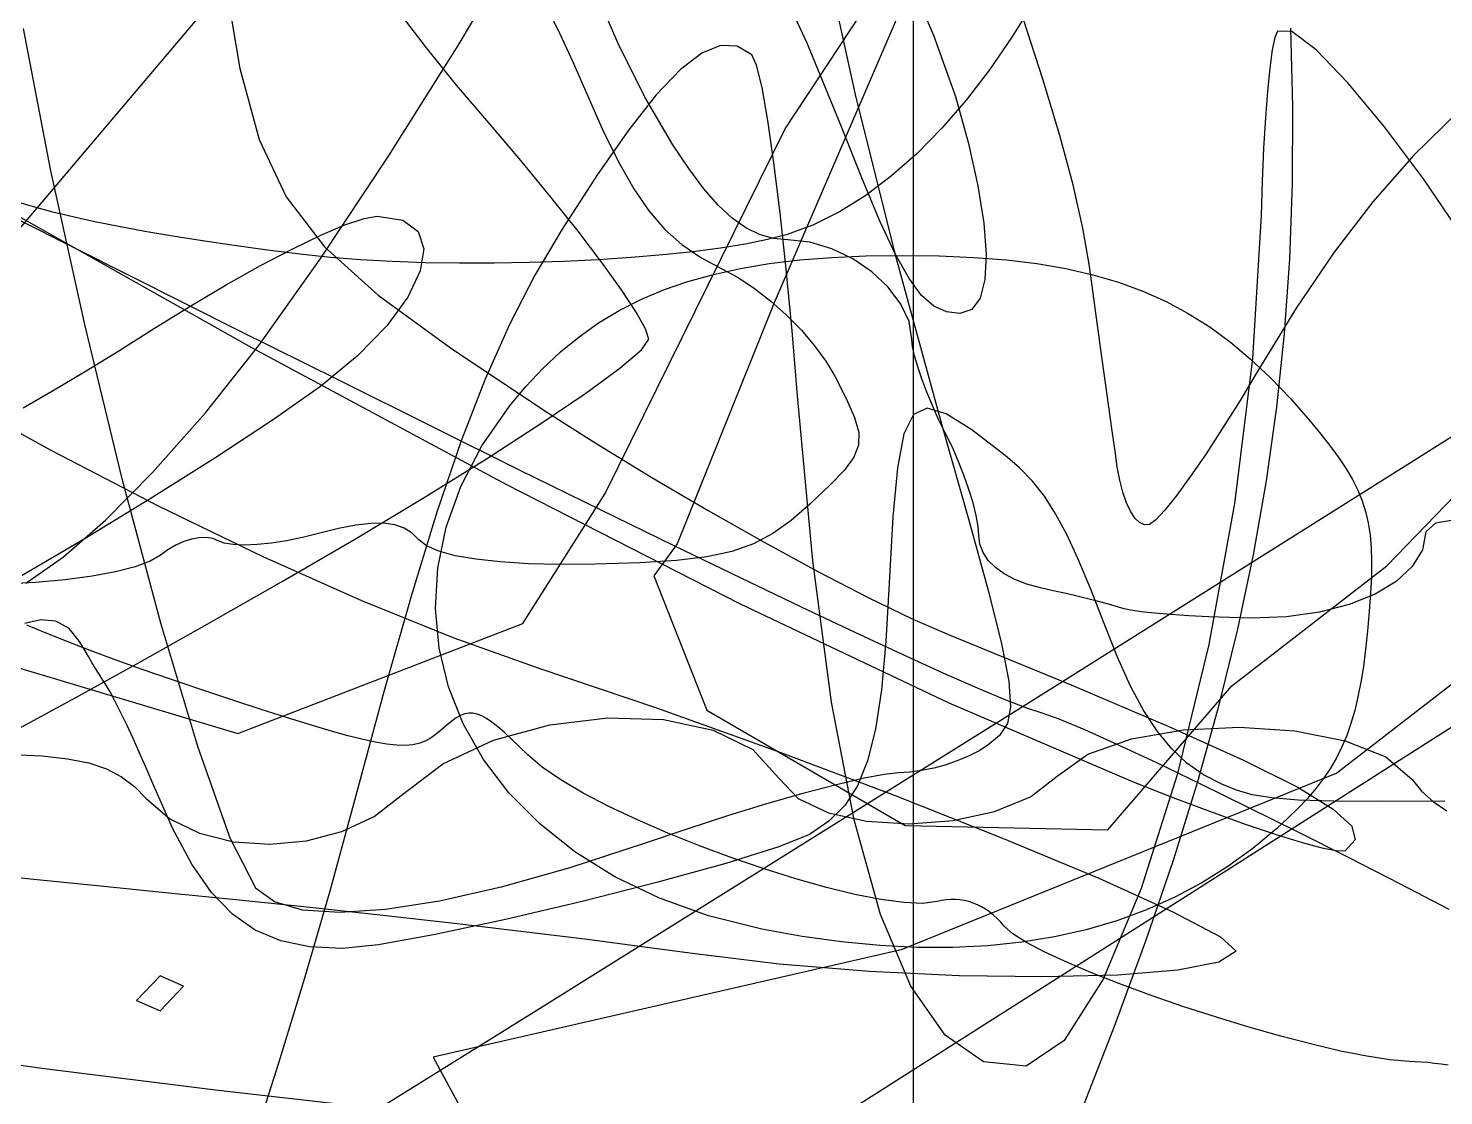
# Model space of a CAD drawing. Extents: x -75 to 75, y -75 to 75.
# Drawn here: x -13.1 to 8.02, y -34.69 to -18.77 of the extents above; entities that cross this region are included whole.
import ezdxf

# ---------------------------------------------------------------- set-up
doc = ezdxf.new("R2010")
doc.units = 0
for name, color, linetype in [('butterfly', 7, 'CONTINUOUS'), ('crosshair', 7, 'CONTINUOUS'), ('darth', 7, 'CONTINUOUS'), ('hellokitty', 7, 'CONTINUOUS'), ('jackskellington', 7, 'CONTINUOUS'), ('m4', 7, 'CONTINUOUS'), ('mushroom', 7, 'CONTINUOUS'), ('nes', 7, 'CONTINUOUS'), ('skullbones', 7, 'CONTINUOUS'), ('stormtrooper', 7, 'CONTINUOUS'), ('thundercats', 7, 'CONTINUOUS'), ('wolf', 7, 'CONTINUOUS')]:
    doc.layers.add(name, color=color, linetype=linetype)

msp = doc.modelspace()

# ---------------------------------------------------------------- linework, layer by layer
at = {"layer": 'butterfly', "color": 7}
for p, q in [((-6.691978, -19.021589), (-5.679862, -17.328075)), ((5.495904, -18.901695), (5.45818, -19.089082)), ((5.533805, -18.808505), (5.495904, -18.901695)), ((5.747503, -18.815504), (5.533805, -18.808505)), ((6.110569, -19.08799), (5.747503, -18.815504)), ((-7.728715, -20.671742), (-6.691978, -19.021589)), ((-3.05569, -19.136035), (-3.37316, -19.379952)), ((-2.776182, -19.021925), (-3.05569, -19.136035)), ((-2.528744, -19.032197), (-2.776182, -19.021925)), ((-2.307483, -19.161472), (-2.528744, -19.032197)), ((-2.236684, -19.315949), (-2.307483, -19.161472)), ((5.45818, -19.089082), (5.421629, -19.359389)), ((6.584795, -19.577391), (6.110569, -19.08799)), ((-3.37316, -19.379952), (-3.734482, -19.759075)), ((-2.156244, -19.649725), (-2.236684, -19.315949)), ((5.421629, -19.359389), (5.387245, -19.701324)), ((7.131975, -20.235141), (6.584795, -19.577391)), ((-3.734482, -19.759075), (-4.145551, -20.278821)), ((-2.068954, -20.141938), (-2.156244, -19.649725)), ((5.387245, -19.701324), (5.356023, -20.103609)), ((-1.977601, -20.771708), (-2.068954, -20.141938)), ((5.356023, -20.103609), (5.328958, -20.554956)), ((7.7139, -21.012672), (7.131975, -20.235141)), ((-4.145551, -20.278821), (-4.612256, -20.944592)), ((-8.737413, -22.192604), (-7.728715, -20.671742)), ((5.328958, -20.554956), (5.307044, -21.044083)), ((-1.884976, -21.518177), (-1.977601, -20.771708)), ((-4.612256, -20.944592), (-5.14049, -21.7618)), ((5.307044, -21.044083), (5.291276, -21.559706)), ((8.292365, -21.861416), (7.7139, -21.012672)), ((-1.793869, -22.360472), (-1.884976, -21.518177)), ((5.291276, -21.559706), (5.16318, -23.690258)), ((-5.14049, -21.7618), (-5.546606, -22.450459)), ((-9.665417, -23.498226), (-8.737413, -22.192604)), ((-1.707068, -23.277734), (-1.793869, -22.360472)), ((-5.546606, -22.450459), (-5.924847, -23.18538)), ((-5.924847, -23.18538), (-6.286692, -23.998199)), ((-1.627364, -24.249086), (-1.707068, -23.277734)), ((-10.460067, -24.502686), (-9.665417, -23.498226)), ((5.16318, -23.690258), (4.894327, -25.853644)), ((-6.286692, -23.998199), (-6.643621, -24.920564)), ((-1.400339, -26.708924), (-1.627364, -24.249086)), ((-11.251679, -25.390292), (-10.460067, -24.502686)), ((-6.643621, -24.920564), (-7.007112, -25.984118)), ((-11.953053, -26.103524), (-11.251679, -25.390292)), ((4.894327, -25.853644), (4.510768, -27.955624)), ((-12.578922, -26.650973), (-11.953053, -26.103524)), ((-7.007112, -25.984118), (-7.388645, -27.2205)), ((-13.144018, -27.041218), (-12.578922, -26.650973)), ((-1.118696, -28.816071), (-1.400339, -26.708924)), ((-7.388645, -27.2205), (-7.799698, -28.661354)), ((4.510768, -27.955624), (4.038557, -29.901955)), ((-7.799698, -28.661354), (-8.25175, -30.338322)), ((-0.781255, -30.573983), (-1.118696, -28.816071)), ((4.038557, -29.901955), (3.503743, -31.598402)), ((-8.25175, -30.338322), (-8.606167, -31.637221)), ((-0.386836, -31.986118), (-0.781255, -30.573983)), ((-8.606167, -31.637221), (-8.98262, -32.936761)), ((3.503743, -31.598402), (2.932381, -32.950726)), ((0.065741, -33.055933), (-0.386836, -31.986118)), ((-8.98262, -32.936761), (-9.369595, -34.202229)), ((0.577656, -33.786885), (0.065741, -33.055933)), ((2.932381, -32.950726), (2.350522, -33.864685)), ((1.150087, -34.182439), (0.577656, -33.786885)), ((2.350522, -33.864685), (1.784217, -34.246044)), ((-9.369595, -34.202229), (-9.755577, -35.398899)), ((1.784217, -34.246044), (1.150087, -34.182439))]:
    msp.add_line(p, q, dxfattribs=at)
at = {"layer": 'crosshair', "color": 7}
msp.add_open_spline([(0.09992, 74.90009), (0.09992, 24.966696), (0.09992, -24.966701), (0.09992, -74.900096)], degree=3, dxfattribs=at)
at = {"layer": 'darth', "color": 7}
for p, q in [((-0.135871, -17.605), (0.40076, -18.869206)), ((-1.480653, -18.987138), (-1.994194, -17.893072)), ((-10.177015, -18.010903), (-9.95029, -19.363467)), ((2.037773, -19.537118), (1.744002, -18.633231)), ((-0.96994, -20.233744), (-1.480653, -18.987138)), ((0.40076, -18.869206), (0.73078, -19.781433)), ((-9.95029, -19.363467), (-9.66222, -20.424061)), ((2.285725, -20.363251), (2.037773, -19.537118)), ((0.73078, -19.781433), (0.923729, -20.48547)), ((8.239764, -19.999401), (7.570983, -20.658399)), ((-0.657586, -21.021607), (-0.96994, -20.233744)), ((-9.66222, -20.424061), (-9.258339, -21.281909)), ((0.923729, -20.48547), (1.064212, -21.117303)), ((2.485053, -21.102667), (2.285725, -20.363251)), ((7.570983, -20.658399), (6.958663, -21.352482)), ((-0.392385, -21.650672), (-0.657586, -21.021607)), ((1.064212, -21.117303), (1.15209, -21.670256)), ((2.63295, -21.746413), (2.485053, -21.102667)), ((-9.768356, -23.529993), (-13.872484, -21.221847)), ((-9.258339, -21.281909), (-8.684178, -22.026237)), ((6.958663, -21.352482), (6.380856, -22.104835)), ((-0.163819, -22.137503), (-0.392385, -21.650672)), ((1.15209, -21.670256), (1.187225, -22.137647)), ((2.726611, -22.285523), (2.63295, -21.746413)), ((-8.684178, -22.026237), (-7.88527, -22.74627)), ((0.038629, -22.498671), (-0.163819, -22.137503)), ((1.187225, -22.137647), (1.169481, -22.512796)), ((6.380856, -22.104835), (5.815611, -22.938638)), ((2.785372, -22.717466), (2.726611, -22.285523)), ((0.225476, -22.750738), (0.038629, -22.498671)), ((1.169481, -22.512796), (1.098718, -22.789032)), ((-7.88527, -22.74627), (-6.807146, -23.531237)), ((0.407241, -22.910272), (0.225476, -22.750738)), ((1.098718, -22.789032), (0.9748, -22.95967)), ((2.845749, -23.158755), (2.785372, -22.717466)), ((0.594439, -22.993847), (0.407241, -22.910272)), ((0.797588, -23.018033), (0.594439, -22.993847)), ((0.9748, -22.95967), (0.797588, -23.018033)), ((5.815611, -22.938638), (5.240978, -23.877075)), ((2.906023, -23.596992), (2.845749, -23.158755)), ((-5.965229, -25.576846), (-9.768356, -23.529993)), ((-6.807146, -23.531237), (-5.395338, -24.470363)), ((2.964475, -24.019778), (2.906023, -23.596992)), ((3.019386, -24.414714), (2.964475, -24.019778)), ((5.240978, -23.877075), (4.97707, -24.316828)), ((-14.43446, -24.144275), (-12.769165, -25.058384)), ((-5.395338, -24.470363), (-4.620042, -24.965705)), ((3.069038, -24.7694), (3.019386, -24.414714)), ((4.97707, -24.316828), (4.717551, -24.731517)), ((3.111711, -25.07144), (3.069038, -24.7694)), ((4.717551, -24.731517), (4.469055, -25.11175)), ((-12.769165, -25.058384), (-11.155074, -25.893604)), ((-4.620042, -24.965705), (-3.800279, -25.466856)), ((3.145686, -25.308433), (3.111711, -25.07144)), ((4.469055, -25.11175), (4.238213, -25.44813)), ((3.181484, -25.507792), (3.145686, -25.308433)), ((-3.800279, -25.466856), (-2.960889, -25.960059)), ((3.227286, -25.686518), (3.181484, -25.507792)), ((4.238213, -25.44813), (4.031656, -25.73127)), ((-2.48814, -27.34862), (-5.965229, -25.576846)), ((3.281519, -25.841782), (3.227286, -25.686518)), ((4.031656, -25.73127), (3.856019, -25.95177)), ((-11.155074, -25.893604), (-9.605886, -26.643076)), ((-2.960889, -25.960059), (-2.126713, -26.431548)), ((3.342606, -25.970761), (3.281519, -25.841782)), ((3.408975, -26.070628), (3.342606, -25.970761)), ((3.856019, -25.95177), (3.717931, -26.100238)), ((3.479051, -26.138553), (3.408975, -26.070628)), ((3.551259, -26.171714), (3.479051, -26.138553)), ((3.624025, -26.167283), (3.551259, -26.171714)), ((3.717931, -26.100238), (3.624025, -26.167283)), ((-2.126713, -26.431548), (-1.322591, -26.867567)), ((-9.605886, -26.643076), (-8.1353, -27.299937)), ((-1.322591, -26.867567), (-0.573364, -27.254352)), ((-8.1353, -27.299937), (-6.757015, -27.857323)), ((0.637876, -28.831523), (-2.48814, -27.34862)), ((-0.573364, -27.254352), (0.096127, -27.578149)), ((0.096127, -27.578149), (0.661042, -27.825195)), ((-6.757015, -27.857323), (-5.48473, -28.308373)), ((0.661042, -27.825195), (2.466607, -28.564459)), ((-5.48473, -28.308373), (-3.730766, -28.900938)), ((2.466607, -28.564459), (3.913688, -29.178436)), ((-3.730766, -28.900938), (-1.930327, -29.546629)), ((3.387782, -30.011768), (0.637876, -28.831523)), ((3.913688, -29.178436), (5.028627, -29.681511)), ((-1.930327, -29.546629), (-0.17146, -30.209679)), ((5.028627, -29.681511), (5.837767, -30.088067)), ((3.979003, -30.243994), (3.387782, -30.011768)), ((5.837767, -30.088067), (6.367451, -30.412487)), ((-0.17146, -30.209679), (1.457791, -30.854331)), ((4.53988, -30.454902), (3.979003, -30.243994)), ((6.367451, -30.412487), (6.644022, -30.669151)), ((5.057473, -30.640263), (4.53988, -30.454902)), ((5.518839, -30.795872), (5.057473, -30.640263)), ((5.911036, -30.917529), (5.518839, -30.795872)), ((6.644022, -30.669151), (6.693822, -30.872441)), ((1.457791, -30.854331), (2.869379, -31.444819)), ((6.221122, -31.001027), (5.911036, -30.917529)), ((6.436156, -31.042164), (6.221122, -31.001027)), ((6.543194, -31.036745), (6.436156, -31.042164)), ((6.693822, -30.872441), (6.543194, -31.036745)), ((-13.071423, -31.457575), (-14.206586, -31.338774)), ((-11.978333, -31.569039), (-13.071423, -31.457575)), ((2.869379, -31.444819), (3.975258, -31.945377)), ((-10.961576, -31.669457), (-11.978333, -31.569039)), ((-9.956783, -31.769758), (-10.961576, -31.669457)), ((-8.897981, -31.880895), (-9.956783, -31.769758)), ((-7.817027, -31.99918), (-8.897981, -31.880895)), ((-6.745775, -32.120922), (-7.817027, -31.99918)), ((3.975258, -31.945377), (4.687383, -32.320247)), ((-5.716081, -32.242433), (-6.745775, -32.120922)), ((-4.759801, -32.360026), (-5.716081, -32.242433)), ((-3.90879, -32.470014), (-4.759801, -32.360026)), ((-3.194904, -32.568707), (-3.90879, -32.470014)), ((4.687383, -32.320247), (4.917708, -32.533666)), ((-1.902789, -32.724911), (-3.194904, -32.568707)), ((-0.554019, -32.834648), (-1.902789, -32.724911)), ((4.658001, -32.696571), (4.046665, -32.814768)), ((4.917708, -32.533666), (4.658001, -32.696571)), ((0.783359, -32.89821), (-0.554019, -32.834648)), ((2.041297, -32.915877), (0.783359, -32.89821)), ((3.151748, -32.887965), (2.041297, -32.915877)), ((4.046665, -32.814768), (3.151748, -32.887965)), ((-15.797445, -33.879742), (-12.903978, -34.275223)), ((-12.903978, -34.275223), (-10.311164, -34.602747)), ((-10.311164, -34.602747), (-8.000467, -34.863902))]:
    msp.add_line(p, q, dxfattribs=at)
at = {"layer": 'hellokitty', "color": 7}
for p, q in [((-1.113605, -22.183488), (-0.604763, -22.160882)), ((-0.604763, -22.160882), (-0.066309, -22.153459)), ((-0.066309, -22.153459), (0.485927, -22.160628)), ((0.485927, -22.160628), (1.003782, -22.182754)), ((-2.881329, -22.436873), (-2.476696, -22.347995)), ((-2.476696, -22.347995), (-2.048147, -22.276503)), ((-2.048147, -22.276503), (-1.594258, -22.22185)), ((-1.594258, -22.22185), (-1.113605, -22.183488)), ((1.003782, -22.182754), (1.489719, -22.220877)), ((1.489719, -22.220877), (1.946201, -22.275981)), ((1.946201, -22.275981), (2.375688, -22.349068)), ((2.375688, -22.349068), (2.780644, -22.441134)), ((-3.624543, -22.668969), (-3.26347, -22.543683)), ((-3.26347, -22.543683), (-2.881329, -22.436873)), ((2.780644, -22.441134), (3.163531, -22.553182)), ((3.163531, -22.553182), (3.52681, -22.68621)), ((-3.965972, -22.813284), (-3.624543, -22.668969)), ((3.52681, -22.68621), (3.872944, -22.841221)), ((-4.595598, -23.161168), (-4.289183, -22.977167)), ((-4.289183, -22.977167), (-3.965972, -22.813284)), ((3.872944, -22.841221), (4.204395, -23.019207)), ((4.204395, -23.019207), (4.523624, -23.221177)), ((-4.886642, -23.365835), (-4.595598, -23.161168)), ((4.523624, -23.221177), (4.833095, -23.448123)), ((-5.163739, -23.591712), (-4.886642, -23.365835)), ((-5.428313, -23.839348), (-5.163739, -23.591712)), ((4.833095, -23.448123), (5.135269, -23.70105)), ((-5.68179, -24.109288), (-5.428313, -23.839348)), ((5.135269, -23.70105), (5.432609, -23.980953)), ((5.432609, -23.980953), (5.727576, -24.288837)), ((-5.925591, -24.402076), (-5.68179, -24.109288)), ((-6.336981, -24.995262), (-5.925591, -24.402076)), ((5.727576, -24.288837), (6.022632, -24.625698)), ((6.022632, -24.625698), (6.183277, -24.820095)), ((6.183277, -24.820095), (6.326024, -25.001468)), ((-6.65041, -25.598676), (-6.336981, -24.995262)), ((6.326024, -25.001468), (6.451649, -25.172642)), ((6.451649, -25.172642), (6.560923, -25.336455)), ((6.560923, -25.336455), (6.654622, -25.495733)), ((6.654622, -25.495733), (6.733519, -25.653311)), ((-6.868392, -26.207113), (-6.65041, -25.598676)), ((6.733519, -25.653311), (6.798387, -25.812022)), ((6.798387, -25.812022), (6.85, -25.974698)), ((6.85, -25.974698), (6.889133, -26.144169)), ((6.889133, -26.144169), (6.916559, -26.323267)), ((-6.993443, -26.815356), (-6.868392, -26.207113)), ((6.916559, -26.323267), (6.933052, -26.514826)), ((6.933052, -26.514826), (6.939385, -26.721678)), ((-7.028077, -27.418197), (-6.993443, -26.815356)), ((6.939385, -26.721678), (6.936332, -26.946651)), ((6.936332, -26.946651), (6.924665, -27.19258)), ((6.924665, -27.19258), (6.90516, -27.462299)), ((-6.97481, -28.01042), (-7.028077, -27.418197)), ((6.90516, -27.462299), (6.878592, -27.758636)), ((6.878592, -27.758636), (6.849691, -28.031781)), ((-6.836157, -28.586822), (-6.97481, -28.01042)), ((6.849691, -28.031781), (6.816966, -28.285211)), ((6.816966, -28.285211), (6.779645, -28.520607)), ((-6.614633, -29.142185), (-6.836157, -28.586822)), ((6.779645, -28.520607), (6.736957, -28.739648)), ((6.736957, -28.739648), (6.688128, -28.944014)), ((-6.312753, -29.671301), (-6.614633, -29.142185)), ((6.632388, -29.135386), (6.568964, -29.315441)), ((6.688128, -28.944014), (6.632388, -29.135386)), ((6.568964, -29.315441), (6.497084, -29.485861)), ((6.497084, -29.485861), (6.415977, -29.648322)), ((-5.933032, -30.168957), (-6.312753, -29.671301)), ((6.415977, -29.648322), (6.32487, -29.80451)), ((6.222992, -29.9561), (6.10957, -30.104771)), ((6.32487, -29.80451), (6.222992, -29.9561)), ((-5.477985, -30.629942), (-5.933032, -30.168957)), ((6.10957, -30.104771), (5.983832, -30.252207)), ((5.845007, -30.400086), (5.692323, -30.550087)), ((5.983832, -30.252207), (5.845007, -30.400086)), ((5.692323, -30.550087), (5.525007, -30.70389)), ((-4.950128, -31.049047), (-5.477985, -30.629942)), ((5.525007, -30.70389), (5.169576, -31.00037)), ((5.169576, -31.00037), (4.797154, -31.269872)), ((-4.351974, -31.421059), (-4.950128, -31.049047)), ((-3.686041, -31.740766), (-4.351974, -31.421059)), ((4.797154, -31.269872), (4.407811, -31.512383)), ((4.407811, -31.512383), (4.001619, -31.727888)), ((-2.954842, -32.002956), (-3.686041, -31.740766)), ((4.001619, -31.727888), (3.578649, -31.916373)), ((-2.160893, -32.202422), (-2.954842, -32.002956)), ((3.138974, -32.077827), (2.682663, -32.212229)), ((3.578649, -31.916373), (3.138974, -32.077827)), ((-1.558085, -32.312), (-2.160893, -32.202422)), ((-0.971272, -32.394477), (-1.558085, -32.312)), ((2.682663, -32.212229), (2.20979, -32.319572)), ((-0.400521, -32.449798), (-0.971272, -32.394477)), ((0.154095, -32.477964), (-0.400521, -32.449798)), ((0.692506, -32.479093), (0.154095, -32.477964)), ((1.21464, -32.453016), (0.692506, -32.479093)), ((1.720425, -32.399839), (1.21464, -32.453016)), ((2.20979, -32.319572), (1.720425, -32.399839))]:
    msp.add_line(p, q, dxfattribs=at)
at = {"layer": 'jackskellington', "color": 7}
for p, q in [((0.308257, -24.431986), (0.102469, -24.526514)), ((0.593654, -24.514432), (0.308257, -24.431986)), ((0.102469, -24.526514), (-0.040315, -24.816322)), ((0.975265, -24.755537), (0.593654, -24.514432)), ((-0.040315, -24.816322), (-0.136698, -25.319713)), ((1.469694, -25.136997), (0.975265, -24.755537)), ((-0.136698, -25.319713), (-0.203286, -26.055001)), ((1.685722, -25.323512), (1.469694, -25.136997)), ((1.879073, -25.523021), (1.685722, -25.323512)), ((2.056612, -25.747176), (1.879073, -25.523021)), ((2.225203, -26.007627), (2.056612, -25.747176)), ((-0.203286, -26.055001), (-0.256682, -27.040493)), ((2.391713, -26.316031), (2.225203, -26.007627)), ((2.563006, -26.684041), (2.391713, -26.316031)), ((2.745948, -27.123305), (2.563006, -26.684041)), ((-0.256682, -27.040493), (-0.307541, -27.915083)), ((2.947404, -27.645484), (2.745948, -27.123305)), ((-12.919786, -27.58832), (-13.158151, -27.643909)), ((-12.694838, -27.611011), (-12.919786, -27.58832)), ((-12.496765, -27.717208), (-12.694838, -27.611011)), ((3.146395, -28.146733), (2.947404, -27.645484)), ((-12.339028, -27.912102), (-12.496765, -27.717208)), ((-12.302005, -27.977832), (-12.339028, -27.912102)), ((-12.25813, -28.053518), (-12.302005, -27.977832)), ((-12.20903, -28.136483), (-12.25813, -28.053518)), ((-0.307541, -27.915083), (-0.374349, -28.635841)), ((-12.156335, -28.224037), (-12.20903, -28.136483)), ((-12.101671, -28.313499), (-12.156335, -28.224037)), ((3.34238, -28.578234), (3.146395, -28.146733)), ((-12.046667, -28.402187), (-12.101671, -28.313499)), ((-11.99295, -28.48741), (-12.046667, -28.402187)), ((-11.942148, -28.566491), (-11.99295, -28.48741)), ((-11.884989, -28.66285), (-11.942148, -28.566491)), ((-11.813049, -28.797597), (-11.884989, -28.66285)), ((-0.374349, -28.635841), (-0.463112, -29.221707)), ((3.539813, -28.94606), (3.34238, -28.578234)), ((-11.729235, -28.964577), (-11.813049, -28.797597)), ((-11.636452, -29.157634), (-11.729235, -28.964577)), ((3.743151, -29.256293), (3.539813, -28.94606)), ((-11.537606, -29.37061), (-11.636452, -29.157634)), ((-0.463112, -29.221707), (-0.579841, -29.691615)), ((3.956846, -29.515003), (3.743151, -29.256293)), ((-11.435602, -29.597347), (-11.537606, -29.37061)), ((4.185354, -29.728273), (3.956846, -29.515003)), ((-11.333345, -29.831696), (-11.435602, -29.597347)), ((-0.579841, -29.691615), (-0.730543, -30.064504)), ((4.433129, -29.902178), (4.185354, -29.728273)), ((-11.233742, -30.067496), (-11.333345, -29.831696)), ((4.704627, -30.042795), (4.433129, -29.902178)), ((-10.947298, -30.70814), (-11.233742, -30.067496)), ((-0.730543, -30.064504), (-0.921228, -30.359313)), ((4.924187, -30.131283), (4.704627, -30.042795)), ((5.15954, -30.198672), (4.924187, -30.131283)), ((5.452384, -30.247189), (5.15954, -30.198672)), ((-0.921228, -30.359313), (-1.157904, -30.59498)), ((5.844418, -30.279052), (5.452384, -30.247189)), ((6.377339, -30.296493), (5.844418, -30.279052)), ((7.092847, -30.301715), (6.377339, -30.296493)), ((8.03264, -30.296945), (7.092847, -30.301715)), ((-1.157904, -30.59498), (-1.446581, -30.790439)), ((-10.662658, -31.234736), (-10.947298, -30.70814)), ((-1.446581, -30.790439), (-1.906585, -30.977586)), ((-1.906585, -30.977586), (-2.696764, -31.223997)), ((-10.369585, -31.656107), (-10.662658, -31.234736)), ((-2.696764, -31.223997), (-3.71083, -31.503722)), ((-10.057843, -31.981078), (-10.369585, -31.656107)), ((-3.71083, -31.503722), (-4.842498, -31.790795)), ((-4.842498, -31.790795), (-5.985481, -32.059262)), ((-9.717196, -32.218472), (-10.057843, -31.981078)), ((-5.985481, -32.059262), (-7.033492, -32.283163)), ((-9.337407, -32.377115), (-9.717196, -32.218472)), ((-7.033492, -32.283163), (-7.880246, -32.436539)), ((-8.908239, -32.465831), (-9.337407, -32.377115)), ((-8.419456, -32.493433), (-8.908239, -32.465831)), ((-7.880246, -32.436539), (-8.419456, -32.493433))]:
    msp.add_line(p, q, dxfattribs=at)
at = {"layer": 'm4', "color": 7}
for p, q in [((-1.234672, -17.620722), (-0.766014, -19.754415)), ((-12.76844, -20.892699), (-13.176323, -18.766629)), ((-0.766014, -19.754415), (-0.174177, -22.126758)), ((-12.263858, -23.18582), (-12.76844, -20.892699)), ((-0.174177, -22.126758), (0.537863, -24.719145)), ((-11.703187, -25.486981), (-12.263858, -23.18582)), ((0.537863, -24.719145), (0.931874, -26.104875)), ((-11.127036, -27.63717), (-11.703187, -25.486981)), ((0.931874, -26.104875), (1.223305, -27.164798)), ((1.223305, -27.164798), (1.419224, -27.948495)), ((-10.576014, -29.477377), (-11.127036, -27.63717)), ((1.419224, -27.948495), (1.526697, -28.505548)), ((1.526697, -28.505548), (1.552793, -28.885543)), ((1.552793, -28.885543), (1.504579, -29.138064)), ((1.504579, -29.138064), (1.389124, -29.312695)), ((1.389124, -29.312695), (1.213495, -29.459019)), ((-10.090733, -30.848591), (-10.576014, -29.477377)), ((1.084801, -29.541684), (0.934357, -29.618909)), ((1.213495, -29.459019), (1.084801, -29.541684)), ((0.590082, -29.75025), (0.407181, -29.800971)), ((0.767629, -29.688999), (0.590082, -29.75025)), ((0.934357, -29.618909), (0.767629, -29.688999)), ((-0.655464, -29.95639), (-1.064557, -30.053432)), ((-0.335109, -29.894804), (-0.655464, -29.95639)), ((-0.118993, -29.87296), (-0.335109, -29.894804)), ((0.047178, -29.864013), (-0.118993, -29.87296)), ((0.224391, -29.83946), (0.047178, -29.864013)), ((0.407181, -29.800971), (0.224391, -29.83946)), ((-1.546885, -30.181632), (-2.086947, -30.336688)), ((-1.064557, -30.053432), (-1.546885, -30.181632)), ((-2.086947, -30.336688), (-2.66924, -30.514307)), ((-2.66924, -30.514307), (-3.278264, -30.710195)), ((-3.278264, -30.710195), (-3.898515, -30.920047)), ((-9.711799, -31.5918), (-10.090733, -30.848591)), ((-3.898515, -30.920047), (-5.024199, -31.287782)), ((-5.024199, -31.287782), (-6.049818, -31.576027)), ((-9.433294, -31.796809), (-9.712337, -31.59125)), ((-9.712337, -31.59125), (-9.712335, -31.591256)), ((-9.712335, -31.591256), (-9.712334, -31.591258)), ((-9.712334, -31.591258), (-9.712333, -31.591264)), ((-9.712333, -31.591264), (-9.712332, -31.591267)), ((-9.712332, -31.591267), (-9.712331, -31.591273)), ((-9.712331, -31.591273), (-9.71233, -31.591275)), ((-9.71233, -31.591275), (-9.712328, -31.591281)), ((-9.712328, -31.591281), (-9.711799, -31.5918)), ((-6.049818, -31.576027), (-6.968411, -31.783982)), ((-9.012418, -31.918058), (-9.433294, -31.796809)), ((-6.968411, -31.783982), (-7.773016, -31.910841)), ((-8.456672, -31.955802), (-9.012418, -31.918058)), ((-7.773016, -31.910841), (-8.456672, -31.955802))]:
    msp.add_line(p, q, dxfattribs=at)
at = {"layer": 'mushroom', "color": 7}
for p, q in [((1.892696, -18.380329), (1.573144, -18.900157)), ((1.573144, -18.900157), (1.238245, -19.387526)), ((1.238245, -19.387526), (0.889647, -19.840177)), ((0.889647, -19.840177), (0.528997, -20.255842)), ((0.528997, -20.255842), (0.157943, -20.632253)), ((0.157943, -20.632253), (-0.221869, -20.967144)), ((-0.221869, -20.967144), (-0.608791, -21.258253)), ((-0.608791, -21.258253), (-1.001176, -21.503313)), ((-13.009073, -21.434806), (-13.245759, -21.362399)), ((-12.74092, -21.507303), (-13.009073, -21.434806)), ((-12.44189, -21.579755), (-12.74092, -21.507303)), ((-1.001176, -21.503313), (-1.397376, -21.700058)), ((-12.112572, -21.652024), (-12.44189, -21.579755)), ((-11.753557, -21.723977), (-12.112572, -21.652024)), ((-11.365435, -21.795478), (-11.753557, -21.723977)), ((-1.397376, -21.700058), (-1.795744, -21.846221)), ((-10.948794, -21.866389), (-11.365435, -21.795478)), ((-10.504227, -21.936575), (-10.948794, -21.866389)), ((-10.032322, -22.005902), (-10.504227, -21.936575)), ((-2.073371, -21.918574), (-2.402183, -21.984891)), ((-1.795744, -21.846221), (-2.073371, -21.918574)), ((-9.533669, -22.074231), (-10.032322, -22.005902)), ((-9.008858, -22.141428), (-9.533669, -22.074231)), ((-8.595553, -22.185574), (-9.008858, -22.141428)), ((-3.635534, -22.145168), (-4.108889, -22.184879)), ((-3.189285, -22.098435), (-3.635534, -22.145168)), ((-2.776161, -22.044928), (-3.189285, -22.098435)), ((-2.402183, -21.984891), (-2.776161, -22.044928)), ((-8.149144, -22.220146), (-8.595553, -22.185574)), ((-7.67566, -22.245489), (-8.149144, -22.220146)), ((-7.181124, -22.26183), (-7.67566, -22.245489)), ((-6.671553, -22.269422), (-7.181124, -22.26183)), ((-6.152968, -22.268575), (-6.671553, -22.269422)), ((-5.63139, -22.259403), (-6.152968, -22.268575)), ((-5.112837, -22.242244), (-5.63139, -22.259403)), ((-4.60333, -22.217324), (-5.112837, -22.242244)), ((-4.108889, -22.184879), (-4.60333, -22.217324))]:
    msp.add_line(p, q, dxfattribs=at)
at = {"layer": 'nes', "color": 7}
for p, q in [((-7.162742, -19.056669), (-7.568597, -18.526325)), ((-6.714878, -19.611896), (-7.162742, -19.056669)), ((-6.234807, -20.17791), (-6.714878, -19.611896)), ((-5.754736, -20.739568), (-6.234807, -20.17791)), ((-5.306873, -21.282321), (-5.754736, -20.739568)), ((-4.901018, -21.792946), (-5.306873, -21.282321)), ((-8.741582, -21.853858), (-8.37955, -21.699147)), ((-8.37955, -21.699147), (-8.093954, -21.601289)), ((-8.093954, -21.601289), (-7.898421, -21.567146)), ((-7.898421, -21.567146), (-7.518383, -21.626901)), ((-7.518383, -21.626901), (-7.288587, -21.794699)), ((-9.16642, -22.058559), (-8.741582, -21.853858)), ((-7.288587, -21.794699), (-7.203306, -22.053338)), ((-4.546975, -22.258218), (-4.901018, -21.792946)), ((-9.640435, -22.306387), (-9.16642, -22.058559)), ((-7.203306, -22.053338), (-7.256811, -22.385618)), ((-10.149998, -22.590486), (-9.640435, -22.306387)), ((-7.256811, -22.385618), (-7.443376, -22.774334)), ((-4.254545, -22.66492), (-4.546975, -22.258218)), ((-10.681481, -22.90399), (-10.149998, -22.590486)), ((-7.443376, -22.774334), (-7.757273, -23.202288)), ((-4.03353, -22.99983), (-4.254545, -22.66492)), ((-11.221255, -23.24004), (-10.681481, -22.90399)), ((-3.893733, -23.249723), (-4.03353, -22.99983)), ((-7.757273, -23.202288), (-8.192774, -23.652274)), ((-11.75437, -23.576336), (-11.221255, -23.24004)), ((-3.956809, -23.56119), (-3.844956, -23.401384)), ((-3.844956, -23.401384), (-3.893733, -23.249723)), ((-12.266769, -23.890546), (-11.75437, -23.576336)), ((-8.192774, -23.652274), (-8.744151, -24.107092)), ((-4.277385, -23.834426), (-3.956809, -23.56119)), ((-4.784205, -24.20624), (-4.277385, -23.834426)), ((-12.746161, -24.175762), (-12.266769, -23.890546)), ((-13.180256, -24.425069), (-12.746161, -24.175762)), ((-8.744151, -24.107092), (-9.447308, -24.602917)), ((-5.454791, -24.661769), (-4.784205, -24.20624)), ((-9.447308, -24.602917), (-10.319122, -25.177716)), ((-6.266665, -25.186157), (-5.454791, -24.661769)), ((8.366077, -24.714683), (1.899719, -28.783034)), ((-10.319122, -25.177716), (-11.284691, -25.786769)), ((-7.197351, -25.764549), (-6.266665, -25.186157)), ((-8.224369, -26.382083), (-7.197351, -25.764549)), ((-11.284691, -25.786769), (-12.269118, -26.385359)), ((4.108486, -31.753296), (13.471324, -25.785784)), ((-12.269118, -26.385359), (-13.197502, -26.92877)), ((-9.325243, -27.023901), (-8.224369, -26.382083)), ((-10.434296, -27.655997), (-9.325243, -27.023901)), ((-11.48475, -28.245697), (-10.434296, -27.655997)), ((-12.452487, -28.780085), (-11.48475, -28.245697)), ((-13.313385, -29.246251), (-12.452487, -28.780085)), ((1.899719, -28.783034), (-5.514709, -33.414846)), ((-4.394416, -37.154903), (4.108486, -31.753296)), ((-5.514709, -33.414846), (-12.942803, -38.028095))]:
    msp.add_line(p, q, dxfattribs=at)
at = {"layer": 'skullbones', "color": 7}
for p, q in [((-4.285826, -19.026073), (-4.648326, -18.201516)), ((-5.36822, -18.454201), (-5.174109, -18.847593)), ((-5.174109, -18.847593), (-4.979491, -19.265454)), ((-3.893489, -19.806629), (-4.285826, -19.026073)), ((-4.979491, -19.265454), (-4.789894, -19.697581)), ((-4.789894, -19.697581), (-4.535703, -20.273058)), ((-3.485365, -20.503811), (-3.893489, -19.806629)), ((-4.535703, -20.273058), (-4.298989, -20.756056)), ((-3.247105, -20.859188), (-3.485365, -20.503811)), ((-4.298989, -20.756056), (-4.07097, -21.158028)), ((-3.02263, -21.15794), (-3.247105, -20.859188)), ((-4.07097, -21.158028), (-3.842866, -21.490429)), ((-2.808497, -21.402915), (-3.02263, -21.15794)), ((-3.842866, -21.490429), (-3.605896, -21.76471)), ((-2.601261, -21.596962), (-2.808497, -21.402915)), ((-2.397481, -21.742931), (-2.601261, -21.596962)), ((-2.193713, -21.843667), (-2.397481, -21.742931)), ((-3.605896, -21.76471), (-3.35128, -21.99233)), ((-1.986513, -21.902019), (-2.193713, -21.843667)), ((-1.772439, -21.920843), (-1.986513, -21.902019)), ((-1.441713, -21.955938), (-1.772439, -21.920843)), ((-1.113897, -22.054436), (-1.441713, -21.955938)), ((-3.35128, -21.99233), (-3.070237, -22.184744)), ((-0.801686, -22.206162), (-1.113897, -22.054436)), ((-3.070237, -22.184744), (-2.753987, -22.353403)), ((-2.753987, -22.353403), (-2.514273, -22.483976)), ((-0.517775, -22.400932), (-0.801686, -22.206162)), ((-2.514273, -22.483976), (-2.269063, -22.647518)), ((-0.274858, -22.628572), (-0.517775, -22.400932)), ((-2.269063, -22.647518), (-2.025266, -22.837462)), ((-0.085628, -22.878903), (-0.274858, -22.628572)), ((-2.025266, -22.837462), (-1.789794, -23.047246)), ((0.037219, -23.141748), (-0.085628, -22.878903)), ((-1.789794, -23.047246), (-1.569555, -23.270309)), ((0.080988, -23.406924), (0.037219, -23.141748)), ((-1.569555, -23.270309), (-1.371459, -23.500086)), ((0.091154, -23.514442), (0.080988, -23.406924)), ((-1.371459, -23.500086), (-1.202415, -23.730015)), ((0.12029, -23.652426), (0.091154, -23.514442)), ((0.166352, -23.815161), (0.12029, -23.652426)), ((-1.202415, -23.730015), (-1.069335, -23.953535)), ((0.227298, -23.996935), (0.166352, -23.815161)), ((-1.069335, -23.953535), (-0.894406, -24.29904)), ((0.301085, -24.192035), (0.227298, -23.996935)), ((0.38567, -24.394741), (0.301085, -24.192035)), ((-0.894406, -24.29904), (-0.77452, -24.571878)), ((0.479009, -24.599347), (0.38567, -24.394741)), ((-0.77452, -24.571878), (-0.713769, -24.793109)), ((0.579061, -24.800131), (0.479009, -24.599347)), ((-0.713769, -24.793109), (-0.71625, -24.98379)), ((0.679161, -25.003752), (0.579061, -24.800131)), ((-0.71625, -24.98379), (-0.786053, -25.164982)), ((0.772635, -25.216485), (0.679161, -25.003752)), ((-0.786053, -25.164982), (-0.927273, -25.357746)), ((0.857427, -25.432041), (0.772635, -25.216485)), ((-0.927273, -25.357746), (-1.144004, -25.58314)), ((0.931481, -25.644142), (0.857427, -25.432041)), ((-1.144004, -25.58314), (-1.44034, -25.862224)), ((0.99274, -25.846498), (0.931481, -25.644142)), ((-1.44034, -25.862224), (-1.723115, -26.107991)), ((1.039148, -26.03283), (0.99274, -25.846498)), ((-8.219622, -26.177246), (-8.478052, -26.22804)), ((-7.995564, -26.150999), (-8.219622, -26.177246)), ((-7.802614, -26.149588), (-7.995564, -26.150999)), ((-7.637512, -26.173012), (-7.802614, -26.149588)), ((-7.496992, -26.221588), (-7.637512, -26.173012)), ((-1.723115, -26.107991), (-1.997248, -26.303732)), ((1.068649, -26.196849), (1.039148, -26.03283)), ((7.894301, -26.148154), (7.749697, -26.276898)), ((8.280676, -26.083006), (7.894301, -26.148154)), ((-10.667716, -26.385607), (-10.785934, -26.422852)), ((-10.553898, -26.364836), (-10.667716, -26.385607)), ((-10.448, -26.361421), (-10.553898, -26.364836)), ((-10.353538, -26.376238), (-10.448, -26.361421)), ((-10.274032, -26.410178), (-10.353538, -26.376238)), ((-9.013419, -26.362985), (-9.250222, -26.410401)), ((-8.774117, -26.303179), (-9.013419, -26.362985)), ((-8.478052, -26.22804), (-8.774117, -26.303179)), ((-7.377794, -26.295508), (-7.496992, -26.221588)), ((-7.276653, -26.394969), (-7.377794, -26.295508)), ((-7.161069, -26.487061), (-7.276653, -26.394969)), ((-1.997248, -26.303732), (-2.283924, -26.455376)), ((1.079187, -26.332273), (1.068649, -26.196849)), ((1.095745, -26.463255), (1.079187, -26.332273)), ((7.749697, -26.276898), (7.69733, -26.546104)), ((-11.021499, -26.543251), (-11.131809, -26.624647)), ((-10.905034, -26.475696), (-11.021499, -26.543251)), ((-10.785934, -26.422852), (-10.905034, -26.475696)), ((-10.18142, -26.446313), (-10.274032, -26.410178)), ((-10.049396, -26.467424), (-10.18142, -26.446313)), ((-9.884112, -26.473943), (-10.049396, -26.467424)), ((-9.691721, -26.466323), (-9.884112, -26.473943)), ((-9.478373, -26.444987), (-9.691721, -26.466323)), ((-9.250222, -26.410401), (-9.478373, -26.444987)), ((-6.979176, -26.566616), (-7.161069, -26.487061)), ((-6.73368, -26.633257), (-6.979176, -26.566616)), ((-2.604328, -26.568849), (-2.979642, -26.650084)), ((-2.283924, -26.455376), (-2.604328, -26.568849)), ((1.143446, -26.587241), (1.095745, -26.463255)), ((1.220763, -26.70293), (1.143446, -26.587241)), ((7.69733, -26.546104), (7.546868, -26.794119)), ((-11.511382, -26.799125), (-11.803609, -26.873702)), ((-11.284898, -26.715706), (-11.511382, -26.799125)), ((-11.131809, -26.624647), (-11.284898, -26.715706)), ((-6.427289, -26.686614), (-6.73368, -26.633257)), ((-6.062708, -26.726309), (-6.427289, -26.686614)), ((-5.642645, -26.751963), (-6.062708, -26.726309)), ((-5.169806, -26.763195), (-5.642645, -26.751963)), ((-4.646899, -26.759639), (-5.169806, -26.763195)), ((-3.979744, -26.739545), (-4.646899, -26.759639)), ((-3.431053, -26.705007), (-3.979744, -26.739545)), ((-2.979642, -26.650084), (-3.431053, -26.705007)), ((1.326169, -26.809028), (1.220763, -26.70293)), ((1.458137, -26.904244), (1.326169, -26.809028)), ((7.546868, -26.794119), (7.308273, -27.016027)), ((-12.998253, -27.03239), (-13.476952, -27.059596)), ((-12.554696, -26.991536), (-12.998253, -27.03239)), ((-12.153931, -26.938241), (-12.554696, -26.991536)), ((-11.803609, -26.873702), (-12.153931, -26.938241)), ((1.615139, -26.98728), (1.458137, -26.904244)), ((1.795649, -27.056839), (1.615139, -26.98728)), ((7.308273, -27.016027), (6.991504, -27.206922)), ((1.998139, -27.111627), (1.795649, -27.056839)), ((2.18913, -27.154519), (1.998139, -27.111627)), ((2.380462, -27.198924), (2.18913, -27.154519)), ((2.567008, -27.243552), (2.380462, -27.198924)), ((2.74364, -27.287118), (2.567008, -27.243552)), ((6.991504, -27.206922), (6.606521, -27.361896)), ((2.905228, -27.32834), (2.74364, -27.287118)), ((3.046646, -27.365929), (2.905228, -27.32834)), ((3.162764, -27.398602), (3.046646, -27.365929)), ((3.248455, -27.425074), (3.162764, -27.398602)), ((3.248561, -27.424662), (3.248455, -27.425074)), ((3.347376, -27.447525), (3.248561, -27.424637)), ((3.248561, -27.424637), (3.248561, -27.42464)), ((3.248561, -27.42464), (3.248561, -27.424642)), ((3.248561, -27.424642), (3.248561, -27.424648)), ((3.248561, -27.424648), (3.248561, -27.424651)), ((3.248561, -27.424651), (3.248561, -27.424654)), ((3.248561, -27.424654), (3.248561, -27.424657)), ((3.248561, -27.424657), (3.248561, -27.424662)), ((3.501108, -27.469905), (3.347376, -27.447525)), ((6.606521, -27.361896), (6.163286, -27.476038)), ((3.701992, -27.491241), (3.501108, -27.469905)), ((3.942263, -27.51094), (3.701992, -27.491241)), ((4.214154, -27.528438), (3.942263, -27.51094)), ((4.509901, -27.543198), (4.214154, -27.528438)), ((4.821736, -27.554628), (4.509901, -27.543198)), ((5.141896, -27.562192), (4.821736, -27.554628)), ((5.671757, -27.54444), (5.141896, -27.562192)), ((6.163286, -27.476038), (5.671757, -27.54444)), ((-5.320871, -29.155881), (-4.456196, -29.052438)), ((-4.456196, -29.052438), (-3.624919, -29.077471)), ((-3.624919, -29.077471), (-2.884385, -29.233639)), ((-6.161597, -29.385156), (-5.320871, -29.155881)), ((-2.884385, -29.233639), (-2.291941, -29.523588)), ((3.358106, -29.365087), (4.134828, -29.23008)), ((4.134828, -29.23008), (4.969709, -29.190202)), ((4.969709, -29.190202), (5.795462, -29.244854)), ((5.795462, -29.244854), (6.544802, -29.393436)), ((-6.92103, -29.737606), (-6.161597, -29.385156)), ((-2.291941, -29.523588), (-1.904933, -29.949973)), ((2.706829, -29.59582), (3.358106, -29.365087)), ((6.544802, -29.393436), (7.150443, -29.635351)), ((-13.355061, -29.596464), (-12.899617, -29.619408)), ((-12.899617, -29.619408), (-12.518946, -29.661242)), ((-12.518946, -29.661242), (-12.201828, -29.724895)), ((-12.201828, -29.724895), (-11.937042, -29.813292)), ((-7.541822, -30.210582), (-6.92103, -29.737606)), ((2.248282, -29.922879), (2.706829, -29.59582)), ((7.150443, -29.635351), (7.545099, -29.970002)), ((-11.937042, -29.813292), (-11.713368, -29.92937)), ((-11.713368, -29.92937), (-11.519584, -30.076061)), ((-1.904933, -29.949973), (-1.619135, -30.252306)), ((1.84779, -30.229689), (2.248282, -29.922879)), ((7.545099, -29.970002), (7.691207, -30.149552)), ((-11.519584, -30.076061), (-11.344471, -30.256294)), ((7.691207, -30.149552), (7.863335, -30.305663)), ((-11.344471, -30.256294), (-10.992153, -30.559228)), ((-7.94472, -30.522596), (-7.541822, -30.210582)), ((-1.619135, -30.252306), (-1.166089, -30.466634)), ((1.312819, -30.45046), (1.84779, -30.229689)), ((7.863335, -30.305663), (8.065149, -30.439848)), ((-10.992153, -30.559228), (-10.548847, -30.773305)), ((-8.424154, -30.747764), (-7.94472, -30.522596)), ((-1.166089, -30.466634), (-0.596083, -30.593284)), ((-0.596083, -30.593284), (0.040595, -30.632586)), ((0.040595, -30.632586), (0.693658, -30.584871)), ((0.693658, -30.584871), (1.312819, -30.45046)), ((-10.548847, -30.773305), (-10.042473, -30.898863)), ((-8.952205, -30.885757), (-8.424154, -30.747764)), ((-10.042473, -30.898863), (-9.500952, -30.936235)), ((-9.500952, -30.936235), (-8.952205, -30.885757))]:
    msp.add_line(p, q, dxfattribs=at)
at = {"layer": 'stormtrooper', "color": 7}
for p, q in [((-13.285221, -21.603945), (-11.57637, -22.462592)), ((-11.57637, -22.462592), (-9.97097, -23.266696)), ((-9.97097, -23.266696), (-8.46835, -24.016586)), ((-8.46835, -24.016586), (-7.067838, -24.712586)), ((-7.067838, -24.712586), (-5.768764, -25.355014)), ((-5.768764, -25.355014), (-4.570456, -25.944195)), ((-4.570456, -25.944195), (-3.472244, -26.480454)), ((-3.472244, -26.480454), (-2.473456, -26.964115)), ((-2.473456, -26.964115), (-1.573422, -27.3955)), ((-1.573422, -27.3955), (-0.771469, -27.774931)), ((-12.839995, -27.788514), (-13.125528, -27.669055)), ((-12.524686, -27.914484), (-12.839995, -27.788514)), ((-0.771469, -27.774931), (-0.066928, -28.102732)), ((-12.180403, -28.046626), (-12.524686, -27.914484)), ((-11.80795, -28.184594), (-12.180403, -28.046626)), ((-11.408132, -28.328039), (-11.80795, -28.184594)), ((-0.066928, -28.102732), (0.540872, -28.379228)), ((-10.981752, -28.47662), (-11.408132, -28.328039)), ((-10.529614, -28.629991), (-10.981752, -28.47662)), ((0.540872, -28.379228), (1.052604, -28.604743)), ((-10.052522, -28.787804), (-10.529614, -28.629991)), ((1.052604, -28.604743), (1.468938, -28.779597)), ((-9.628714, -28.925551), (-10.052522, -28.787804)), ((-9.250472, -29.046464), (-9.628714, -28.925551)), ((1.468938, -28.779597), (1.790544, -28.904116)), ((1.790544, -28.904116), (2.018095, -28.978623)), ((-8.914571, -29.150999), (-9.250472, -29.046464)), ((-6.78483, -29.100134), (-6.855917, -29.15749)), ((-6.718269, -29.053519), (-6.78483, -29.100134)), ((-6.654878, -29.018052), (-6.718269, -29.053519)), ((-6.593301, -28.994148), (-6.654878, -29.018052)), ((-6.532184, -28.982182), (-6.593301, -28.994148)), ((-6.47017, -28.982464), (-6.532184, -28.982182)), ((-6.405904, -28.995644), (-6.47017, -28.982464)), ((-6.338031, -29.022003), (-6.405904, -28.995644)), ((-6.265194, -29.061938), (-6.338031, -29.022003)), ((-6.18604, -29.115862), (-6.265194, -29.061938)), ((-6.099211, -29.184177), (-6.18604, -29.115862)), ((2.018095, -28.978623), (2.271998, -29.067481)), ((2.271998, -29.067481), (2.654376, -29.227026)), ((-8.617783, -29.239605), (-8.914571, -29.150999)), ((-8.356884, -29.312737), (-8.617783, -29.239605)), ((-8.128646, -29.370844), (-8.356884, -29.312737)), ((-7.091413, -29.349172), (-7.174502, -29.394963)), ((-7.01195, -29.292426), (-7.091413, -29.349172)), ((-6.932885, -29.225181), (-7.01195, -29.292426)), ((-6.855917, -29.15749), (-6.932885, -29.225181)), ((-6.003352, -29.267288), (-6.099211, -29.184177)), ((-5.897108, -29.365603), (-6.003352, -29.267288)), ((2.654376, -29.227026), (3.146509, -29.447738)), ((-7.929843, -29.414383), (-8.128646, -29.370844)), ((-7.75725, -29.443801), (-7.929843, -29.414383)), ((-7.607639, -29.459549), (-7.75725, -29.443801)), ((-7.477786, -29.462089), (-7.607639, -29.459549)), ((-7.364462, -29.451873), (-7.477786, -29.462089)), ((-7.264443, -29.429352), (-7.364462, -29.451873)), ((-7.174502, -29.394963), (-7.264443, -29.429352)), ((-5.779124, -29.479528), (-5.897108, -29.365603)), ((-5.648043, -29.609466), (-5.779124, -29.479528)), ((3.146509, -29.447738), (3.729679, -29.720103)), ((-5.438252, -29.788431), (-5.648043, -29.609466)), ((3.729679, -29.720103), (4.385166, -30.0346)), ((-5.160504, -29.977842), (-5.438252, -29.788431)), ((-4.824457, -30.174243), (-5.160504, -29.977842)), ((-4.439768, -30.374181), (-4.824457, -30.174243)), ((4.385166, -30.0346), (5.094248, -30.38171)), ((-4.016097, -30.5742), (-4.439768, -30.374181)), ((5.094248, -30.38171), (5.838208, -30.751918)), ((-3.563102, -30.77085), (-4.016097, -30.5742)), ((-3.090439, -30.96067), (-3.563102, -30.77085)), ((5.838208, -30.751918), (6.598325, -31.135707)), ((-2.607767, -31.140214), (-3.090439, -30.96067)), ((-2.124746, -31.306022), (-2.607767, -31.140214)), ((6.598325, -31.135707), (7.35588, -31.523556)), ((-1.651031, -31.454646), (-2.124746, -31.306022)), ((-1.196283, -31.582625), (-1.651031, -31.454646)), ((-0.770158, -31.686511), (-1.196283, -31.582625)), ((7.35588, -31.523556), (8.092153, -31.90595)), ((-0.382315, -31.762847), (-0.770158, -31.686511)), ((-0.042411, -31.80818), (-0.382315, -31.762847)), ((0.239894, -31.819046), (-0.042411, -31.80818)), ((0.454943, -31.792009), (0.239894, -31.819046)), ((0.524395, -31.776317), (0.454943, -31.792009)), ((0.593541, -31.765988), (0.524395, -31.776317)), ((0.662251, -31.760964), (0.593541, -31.765988)), ((0.730398, -31.761227), (0.662251, -31.760964)), ((0.797852, -31.76673), (0.730398, -31.761227)), ((0.864486, -31.777398), (0.797852, -31.76673)), ((0.930171, -31.793203), (0.864486, -31.777398)), ((0.994778, -31.814087), (0.930171, -31.793203)), ((1.058179, -31.840023), (0.994778, -31.814087)), ((1.120245, -31.870944), (1.058179, -31.840023)), ((1.180847, -31.906814), (1.120245, -31.870944)), ((1.239858, -31.947578), (1.180847, -31.906814)), ((1.297149, -31.993197), (1.239858, -31.947578)), ((1.352591, -32.043621), (1.297149, -31.993197)), ((1.406055, -32.098801), (1.352591, -32.043621)), ((1.457413, -32.158692), (1.406055, -32.098801)), ((1.58475, -32.272989), (1.457413, -32.158692)), ((1.790921, -32.404042), (1.58475, -32.272989)), ((2.066186, -32.548599), (1.790921, -32.404042)), ((2.400805, -32.703409), (2.066186, -32.548599)), ((2.785039, -32.865215), (2.400805, -32.703409)), ((3.209146, -33.03077), (2.785039, -32.865215)), ((3.663387, -33.196815), (3.209146, -33.03077)), ((4.138022, -33.360103), (3.663387, -33.196815)), ((4.62331, -33.517377), (4.138022, -33.360103)), ((5.109512, -33.665386), (4.62331, -33.517377)), ((5.586887, -33.800878), (5.109512, -33.665386)), ((6.045695, -33.920599), (5.586887, -33.800878)), ((6.476196, -34.021296), (6.045695, -33.920599)), ((6.86865, -34.099717), (6.476196, -34.021296)), ((7.213316, -34.152611), (6.86865, -34.099717)), ((7.500455, -34.176713), (7.213316, -34.152611)), ((7.588149, -34.180721), (7.500455, -34.176713)), ((7.680517, -34.186901), (7.588149, -34.180721)), ((7.776778, -34.195142), (7.680517, -34.186901)), ((7.87615, -34.205274), (7.776778, -34.195142)), ((7.97785, -34.217184), (7.87615, -34.205274)), ((8.081096, -34.230759), (7.97785, -34.217184))]:
    msp.add_line(p, q, dxfattribs=at)
at = {"layer": 'thundercats', "color": 7}
for p, q in [((5.765078, -19.937171), (5.736645, -18.76528)), ((5.759349, -21.082567), (5.765078, -19.937171)), ((5.718311, -22.207384), (5.759349, -21.082567)), ((5.640818, -23.317533), (5.718311, -22.207384)), ((5.525726, -24.418928), (5.640818, -23.317533)), ((5.371889, -25.517481), (5.525726, -24.418928)), ((5.178162, -26.61911), (5.371889, -25.517481)), ((4.9434, -27.729722), (5.178162, -26.61911)), ((4.666456, -28.855238), (4.9434, -27.729722)), ((4.346186, -30.001566), (4.666456, -28.855238)), ((3.981445, -31.174619), (4.346186, -30.001566)), ((3.571086, -32.380315), (3.981445, -31.174619)), ((3.113965, -33.624565), (3.571086, -32.380315)), ((2.608935, -34.913282), (3.113965, -33.624565))]:
    msp.add_line(p, q, dxfattribs=at)
at = {"layer": 'wolf', "color": 7}
for p, q in [((-1.809447, -20.266852), (2.055811, -14.398495)), ((-10.236459, -18.206195), (-14.959624, -23.785663)), ((-0.058365, -18.419278), (-1.974468, -22.859608)), ((-4.49521, -25.705082), (-1.809447, -20.266852)), ((-1.974468, -22.859608), (-3.4201, -26.455855)), ((7.168084, -26.782457), (9.849868, -24.008755)), ((-5.723099, -27.642936), (-4.49521, -25.705082)), ((-3.4201, -26.455855), (-3.770954, -26.933068)), ((4.856282, -28.57454), (7.168084, -26.782457)), ((-3.770954, -26.933068), (-2.981533, -28.934579)), ((-15.657293, -27.586429), (-9.978781, -29.28355)), ((-9.978781, -29.28355), (-5.723099, -27.642936)), ((8.506804, -28.263695), (6.423688, -29.878158)), ((3.003596, -30.719683), (4.856282, -28.57454)), ((-2.981533, -28.934579), (-0.020154, -30.657182)), ((6.423688, -29.878158), (-0.078775, -32.513558)), ((-0.020154, -30.657182), (3.003596, -30.719683)), ((-0.078775, -32.513558), (-7.065303, -34.115652)), ((-11.138878, -32.897578), (-11.489731, -33.26914)), ((-10.788025, -33.052298), (-11.138878, -32.897578)), ((-11.138878, -33.42386), (-10.788025, -33.052298)), ((-11.489731, -33.26914), (-11.138878, -33.42386)), ((-7.065303, -34.115652), (-6.139215, -35.814358))]:
    msp.add_line(p, q, dxfattribs=at)

doc.saveas('drawing.dxf')
